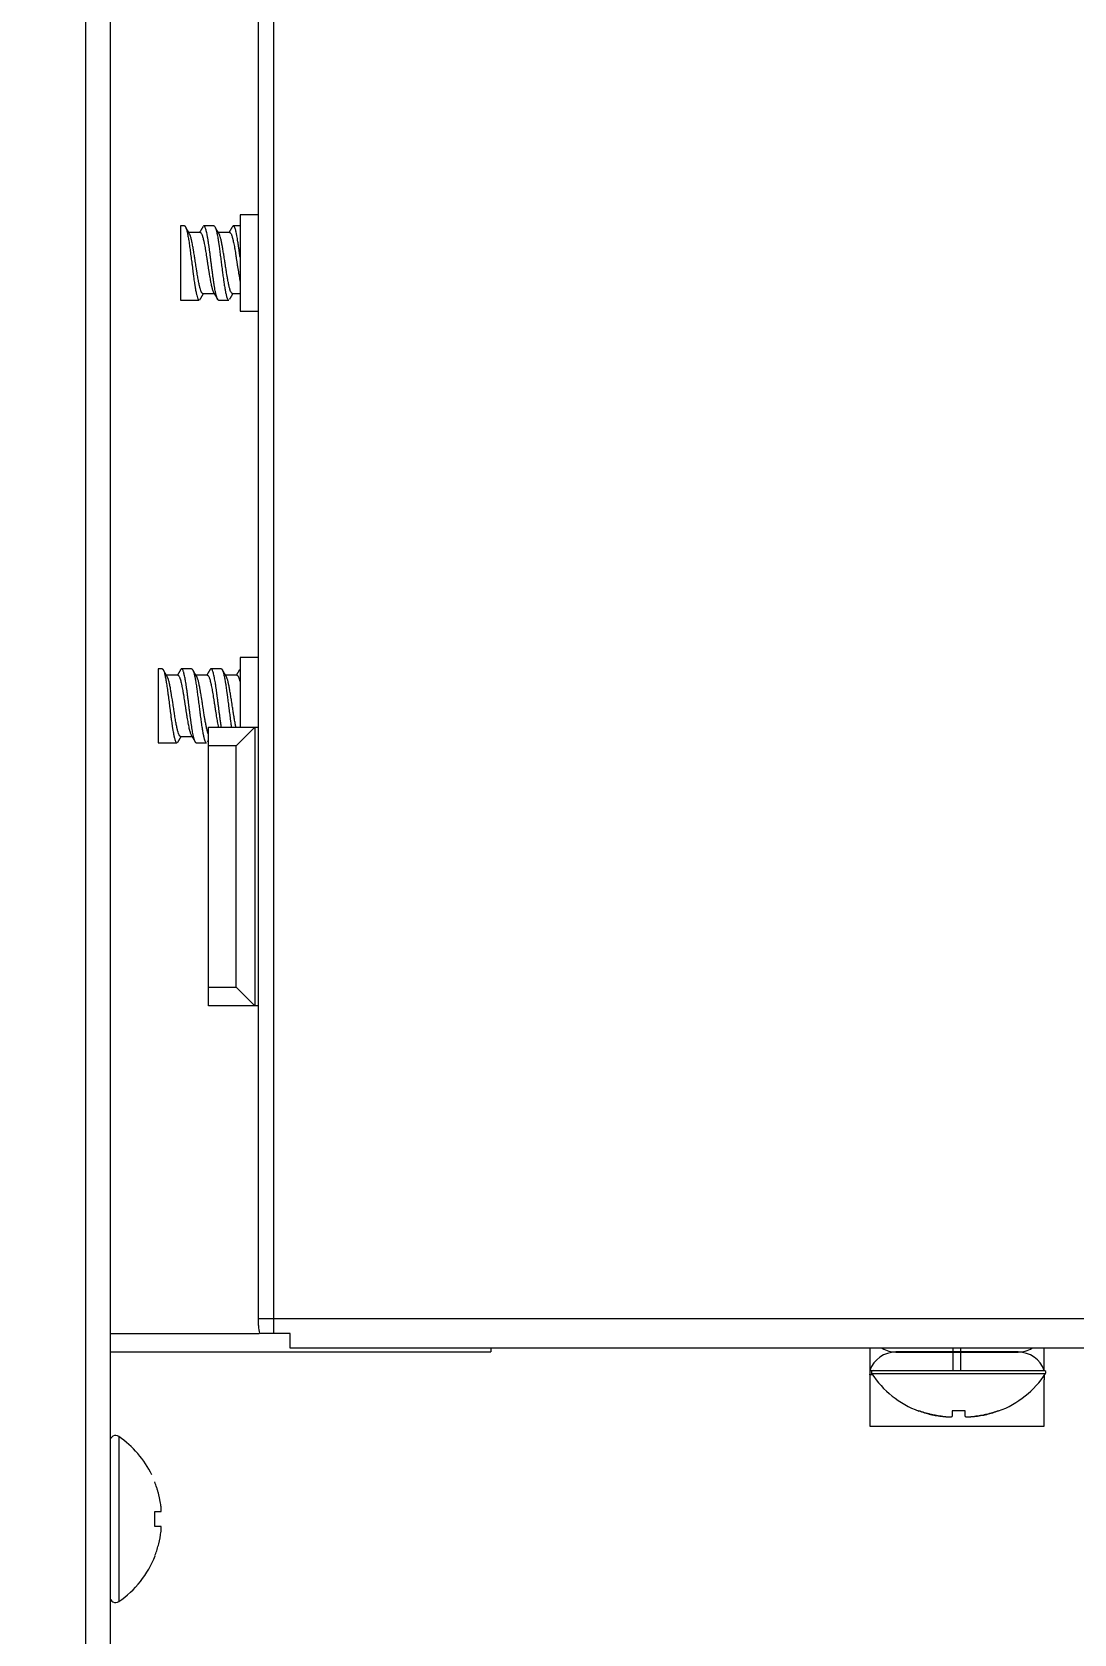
# Model space of a CAD drawing. Header units: millimetres. Extents: x 61566 to 667441, y 0 to 118800.
# Drawn here: x 447933 to 447989.1, y 50757.4 to 50843.7 of the extents above; entities that cross this region are included whole.
import ezdxf

# ---------------------------------------------------------------- set-up
doc = ezdxf.new("R2010")
doc.units = ezdxf.units.MM
doc.header["$LTSCALE"] = 200
for name, color, linetype in [('LG-환기', 2, 'Continuous'), ('TEXT', 3, 'Continuous'), ('환기유니트', 6, 'Continuous')]:
    doc.layers.add(name, color=color, linetype=linetype)
doc.styles.add('LG전자', font='malgun.ttf')

# ---------------------------------------------------------------- blocks, each defined once
blk = doc.blocks.new('상업용 프리미엄환기 800~1000CMH')
at = {"layer": 'LG-환기', "color": 0, "linetype": 'Continuous', "lineweight": 18}
for p, q in [((952.6, 1349.398), (952.6, 1272.257)), ((951, 1270.557), (951, 1348.195)), ((953.802, 1312.872), (952.6, 1312.872)), ((953.802, 1303.471), (953.802, 1312.872)), ((953.957, 1303.574), (953.957, 1312.941)), ((956.8, 1312.872), (954.3, 1312.872)), ((956.8, 1303.471), (956.8, 1312.872)), ((952.8, 1311.459), (952.8, 1304.884)), ((952.802, 1311.459), (952.8, 1311.459)), ((952.802, 1304.884), (952.802, 1311.459)), ((952.802, 1309.907), (952.8, 1309.907)), ((952.8, 1308.372), (952.6, 1308.372)), ((952.8, 1307.971), (952.6, 1307.971)), ((952.802, 1308.257), (952.8, 1308.257)), ((953.802, 1308.372), (952.802, 1308.372)), ((953.802, 1307.971), (952.802, 1307.971)), ((952.8, 1306.257), (952.802, 1306.257)), ((952.802, 1304.884), (952.8, 1304.884)), ((952.6, 1303.471), (953.983, 1303.471)), ((954.024, 1303.619), (954.024, 1303.481)), ((954.3, 1303.471), (956.8, 1303.471)), ((952.6, 1283.057), (952.8, 1283.057)), ((952.8, 1262.557), (952.8, 1283.057)), ((952.6, 1272.257), (951.8, 1272.257)), ((951.8, 1272.257), (951.8, 1271.357)), ((771.8, 1271.357), (951.8, 1271.357)), ((951, 1270.557), (772.6, 1270.557)), ((891.55, 1270.557), (891.55, 1269.557)), ((896.75, 1269.557), (896.75, 1270.557)), ((915.4, 1270.557), (915.4, 1269.557)), ((919.15, 1267.857), (919.15, 1270.557)), ((919.15, 1270.357), (934.15, 1270.357)), ((919.15, 1270.357), (920.15, 1269.357)), ((933.15, 1269.357), (934.15, 1270.357)), ((934.15, 1270.557), (934.15, 1267.857)), ((951.8, 1262.557), (951.8, 1270.588)), ((891.55, 1269.557), (896.75, 1269.557)), ((892.15, 1269.557), (892.15, 1269.199)), ((895.8, 1269.151), (895.8, 1269.557)), ((915.4, 1269.557), (919.15, 1269.557)), ((916.35, 1269.387), (916.35, 1268.778)), ((933.15, 1269.357), (920.15, 1269.357)), ((920.15, 1269.357), (920.15, 1267.857)), ((933.15, 1267.857), (933.15, 1269.357)), ((892.5, 1268.997), (892.5, 1268.383)), ((896.15, 1268.405), (896.15, 1268.949)), ((916, 1268.544), (916, 1267.999)), ((892.15, 1268.154), (892.15, 1267.61)), ((892.5, 1267.408), (892.5, 1266.766)), ((895.8, 1267.561), (895.8, 1268.17)), ((896.136, 1267.389), (896.099, 1267.415)), ((916.35, 1267.797), (916.35, 1267.183)), ((934.15, 1267.857), (919.15, 1267.857)), ((919.943, 1267.809), (919.861, 1267.857)), ((920, 1267.205), (920, 1267.749)), ((892.15, 1266.564), (892.15, 1266.357)), ((896.15, 1266.357), (896.15, 1267.359)), ((916, 1266.954), (916, 1266.41)), ((919.65, 1266.361), (919.65, 1266.97)), ((892.15, 1266.357), (896.15, 1266.357)), ((916.35, 1266.208), (916.35, 1265.566)), ((919.986, 1266.189), (919.949, 1266.215)), ((920, 1265.157), (920, 1266.159)), ((916, 1265.364), (916, 1265.157)), ((916, 1265.157), (920, 1265.157)), ((963.768, 1264.991), (963.732, 1264.989)), ((705.484, 1262.557), (1034.788, 1262.557)), ((957.353, 1263.028), (966.247, 1263.028)), ((1051.8, 1261.257), (705.484, 1261.257))]:
    blk.add_line(p, q, dxfattribs=at)
for centre, radius, start, end in [((954.3, 1311.459), 1.498, 109.41714, 180), ((953.902, 1312.857), 0.1, 56.84242, 180), ((951.125, 1308.607), 5.177, 20.37178, 56.84242), ((951.302, 1311.459), 1.498, 0, 29.9468), ((951.125, 1307.907), 5.177, 303.15758, 339.66437), ((951.302, 1304.884), 1.498, 330.0532, 0), ((954.3, 1304.884), 1.498, 180, 250.58286), ((953.902, 1303.657), 0.1, 180, 303.15758), ((961.802, 1259.961), 5.4, 34.60128, 68.60405), ((961.798, 1259.961), 5.4, 116.08673, 145.39872), ((957.6, 1262.857), 0.3, 145.39872, 270), ((966, 1262.857), 0.3, 270, 34.60128)]:
    blk.add_arc(centre, radius, start, end, dxfattribs=at)
for points, degree in [([(954.024, 1312.862), (954.06, 1312.867), (954.096, 1312.869), (954.133, 1312.87)], 3), ([(954.133, 1312.87), (954.188, 1312.871), (954.244, 1312.872), (954.3, 1312.872)], 3), ([(954.024, 1303.481), (954.06, 1303.477), (954.096, 1303.474), (954.133, 1303.473)], 3), ([(954.133, 1303.473), (954.188, 1303.472), (954.244, 1303.471), (954.3, 1303.471)], 3), ([(892.219, 1269.132), (892.36, 1269.049), (892.5, 1268.965)], 2), ([(896.093, 1269.009), (895.946, 1269.095), (895.8, 1269.182)], 2), ([(916.048, 1269.534), (916.199, 1269.445), (916.35, 1269.355)], 2), ([(892.607, 1268.448), (892.432, 1268.341), (892.255, 1268.235)], 2), ([(895.745, 1268.138), (895.919, 1268.242), (896.094, 1268.345)], 2), ([(916.408, 1268.813), (916.229, 1268.706), (916.048, 1268.599)], 2), ([(892.177, 1267.573), (892.339, 1267.479), (892.5, 1267.383)], 2), ([(896.102, 1267.414), (895.953, 1267.503), (895.8, 1267.592)], 2), ([(916.069, 1267.932), (916.21, 1267.849), (916.35, 1267.765)], 2), ([(892.683, 1266.887), (892.403, 1266.741), (892.183, 1266.61)], 2), ([(916.457, 1267.248), (916.282, 1267.141), (916.105, 1267.035)], 2), ([(919.595, 1266.938), (919.769, 1267.042), (919.944, 1267.145)], 2), ([(916.027, 1266.373), (916.189, 1266.279), (916.35, 1266.183)], 2), ([(916.533, 1265.687), (916.253, 1265.541), (916.033, 1265.41)], 2), ([(919.952, 1266.214), (919.803, 1266.303), (919.65, 1266.392)], 2), ([(959.8, 1264.962), (959.798, 1264.983), (959.798, 1264.983), (959.8, 1264.962)], 3), ([(962.2, 1264.962), (961.931, 1264.983), (961.665, 1264.983), (961.4, 1264.962)], 3)]:
    blk.add_open_spline(points, degree=degree, dxfattribs=at)
for points, knots in [([(956.271, 1309.107), (956.259, 1309.219), (956.244, 1309.33), (956.217, 1309.496), (956.202, 1309.579), (956.184, 1309.662), (956.175, 1309.704), (956.172, 1309.717), (956.166, 1309.745), (956.113, 1309.975), (956.045, 1310.2), (955.968, 1310.407)], [0, 0, 0, 0, 0.25, 0.25, 0.375, 0.4375, 0.4375, 0.46875, 0.46875, 0.5, 1, 1, 1, 1]), ([(955.968, 1310.407), (956.046, 1310.199), (956.111, 1309.984), (956.165, 1309.751), (956.169, 1309.731), (956.174, 1309.71), (956.177, 1309.696), (956.178, 1309.689), (956.186, 1309.655), (956.203, 1309.573), (956.218, 1309.491), (956.245, 1309.327), (956.259, 1309.217), (956.271, 1309.107)], [0, 0, 0, 0, 0.5, 0.5, 0.53125, 0.546875, 0.546875, 0.5625, 0.5625, 0.625, 0.75, 0.75, 1, 1, 1, 1]), ([(955.973, 1310.407), (955.972, 1310.407), (955.976, 1310.407), (955.978, 1310.407), (955.979, 1310.407), (955.979, 1310.407), (955.979, 1310.407), (955.975, 1310.407), (955.973, 1310.407)], [0, 0, 0, 0, 0.25, 0.375, 0.375, 0.5, 0.5, 1, 1, 1, 1]), ([(956.271, 1308.607), (956.274, 1308.607), (956.277, 1308.611), (956.281, 1308.62), (956.282, 1308.624), (956.284, 1308.633), (956.285, 1308.639), (956.287, 1308.658), (956.288, 1308.673), (956.289, 1308.7), (956.29, 1308.71), (956.29, 1308.731), (956.29, 1308.742), (956.29, 1308.777), (956.29, 1308.802), (956.289, 1308.836), (956.288, 1308.843), (956.288, 1308.857), (956.287, 1308.879), (956.285, 1308.916), (956.284, 1308.946), (956.282, 1308.978), (956.281, 1308.994), (956.277, 1309.042), (956.274, 1309.074), (956.271, 1309.107)], [0, 0, 0, 0, 0.125, 0.125, 0.1875, 0.1875, 0.25, 0.25, 0.375, 0.375, 0.4375, 0.4375, 0.5, 0.5, 0.625, 0.625, 0.65625, 0.65625, 0.6875, 0.75, 0.8125, 0.8125, 0.875, 0.875, 1, 1, 1, 1]), ([(955.968, 1308.607), (955.972, 1308.549), (955.976, 1308.461), (955.978, 1308.374), (955.979, 1308.315), (955.979, 1308.286), (955.979, 1308.14), (955.975, 1308.023), (955.968, 1307.907)], [0, 0, 0, 0, 0.25, 0.375, 0.375, 0.5, 0.5, 1, 1, 1, 1]), ([(956.271, 1308.607), (956.259, 1308.607), (956.244, 1308.607), (956.217, 1308.607), (956.202, 1308.607), (956.184, 1308.607), (956.175, 1308.607), (956.172, 1308.607), (956.166, 1308.607), (956.113, 1308.607), (956.045, 1308.607), (955.968, 1308.607)], [0, 0, 0, 0, 0.25, 0.25, 0.375, 0.4375, 0.4375, 0.46875, 0.46875, 0.5, 1, 1, 1, 1]), ([(955.968, 1307.907), (956.046, 1307.907), (956.111, 1307.907), (956.165, 1307.907), (956.169, 1307.907), (956.174, 1307.907), (956.177, 1307.907), (956.178, 1307.907), (956.186, 1307.907), (956.203, 1307.907), (956.218, 1307.907), (956.245, 1307.907), (956.259, 1307.907), (956.271, 1307.907)], [0, 0, 0, 0, 0.5, 0.5, 0.53125, 0.546875, 0.546875, 0.5625, 0.5625, 0.625, 0.75, 0.75, 1, 1, 1, 1]), ([(955.968, 1306.107), (956.046, 1306.316), (956.111, 1306.53), (956.165, 1306.764), (956.169, 1306.784), (956.174, 1306.805), (956.177, 1306.819), (956.178, 1306.825), (956.186, 1306.859), (956.203, 1306.941), (956.218, 1307.023), (956.245, 1307.187), (956.259, 1307.297), (956.271, 1307.407)], [0, 0, 0, 0, 0.5, 0.5, 0.53125, 0.546875, 0.546875, 0.5625, 0.5625, 0.625, 0.75, 0.75, 1, 1, 1, 1]), ([(956.271, 1307.407), (956.259, 1307.296), (956.244, 1307.185), (956.217, 1307.019), (956.202, 1306.935), (956.184, 1306.852), (956.175, 1306.811), (956.172, 1306.797), (956.166, 1306.77), (956.113, 1306.539), (956.045, 1306.314), (955.968, 1306.107)], [0, 0, 0, 0, 0.25, 0.25, 0.375, 0.4375, 0.4375, 0.46875, 0.46875, 0.5, 1, 1, 1, 1]), ([(956.271, 1307.407), (956.274, 1307.44), (956.277, 1307.473), (956.281, 1307.52), (956.282, 1307.536), (956.284, 1307.568), (956.285, 1307.583), (956.287, 1307.629), (956.288, 1307.657), (956.289, 1307.698), (956.29, 1307.712), (956.29, 1307.737), (956.29, 1307.749), (956.29, 1307.784), (956.29, 1307.805), (956.289, 1307.828), (956.288, 1307.832), (956.288, 1307.84), (956.287, 1307.853), (956.285, 1307.87), (956.284, 1307.881), (956.282, 1307.89), (956.281, 1307.895), (956.277, 1307.904), (956.274, 1307.907), (956.271, 1307.907)], [0, 0, 0, 0, 0.125, 0.125, 0.1875, 0.1875, 0.25, 0.25, 0.375, 0.375, 0.4375, 0.4375, 0.5, 0.5, 0.625, 0.625, 0.65625, 0.65625, 0.6875, 0.75, 0.8125, 0.8125, 0.875, 0.875, 1, 1, 1, 1]), ([(954.024, 1303.481), (954.01, 1303.483), (953.996, 1303.484), (953.975, 1303.486), (953.968, 1303.487), (953.955, 1303.488), (953.948, 1303.488), (953.928, 1303.489), (953.915, 1303.49), (953.897, 1303.49), (953.891, 1303.49), (953.879, 1303.49), (953.868, 1303.49), (953.858, 1303.49), (953.849, 1303.49), (953.844, 1303.49), (953.832, 1303.489), (953.825, 1303.489), (953.817, 1303.487), (953.814, 1303.487), (953.81, 1303.486), (953.808, 1303.485), (953.803, 1303.483), (953.802, 1303.482), (953.802, 1303.48)], [0, 0, 0, 0, 0.125, 0.125, 0.1875, 0.1875, 0.25, 0.25, 0.375, 0.375, 0.4375, 0.4375, 0.5, 0.5625, 0.5625, 0.625, 0.625, 0.75, 0.75, 0.8125, 0.8125, 0.875, 0.875, 1, 1, 1, 1]), ([(951.8, 1271.357), (951.8, 1271.315), (951.8, 1271.274), (951.8, 1271.213), (951.8, 1271.192), (951.8, 1271.162), (951.8, 1271.152), (951.8, 1271.132), (951.8, 1271.122), (951.8, 1271.073), (951.8, 1271.036), (951.8, 1270.982), (951.8, 1270.964), (951.8, 1270.93), (951.8, 1270.914), (951.8, 1270.865), (951.8, 1270.836), (951.8, 1270.795), (951.8, 1270.782), (951.8, 1270.757), (951.8, 1270.745), (951.8, 1270.689), (951.8, 1270.655), (951.8, 1270.629)], [0, 0, 0, 0, 0.125, 0.125, 0.1875, 0.1875, 0.21875, 0.21875, 0.25, 0.25, 0.375, 0.375, 0.4375, 0.4375, 0.5, 0.5, 0.625, 0.625, 0.6875, 0.6875, 0.75, 0.75, 1, 1, 1, 1]), ([(951.8, 1270.629), (951.671, 1270.588), (951.538, 1270.57), (951.37, 1270.561), (951.337, 1270.56), (951.269, 1270.558), (951.236, 1270.558), (951.135, 1270.557), (951.067, 1270.557), (951, 1270.557)], [0, 0, 0, 0, 0.5, 0.5, 0.625, 0.625, 0.75, 0.75, 1, 1, 1, 1]), ([(893.835, 1269.557), (893.814, 1269.554), (893.793, 1269.552), (893.755, 1269.547), (893.738, 1269.545), (893.704, 1269.54), (893.687, 1269.538), (893.635, 1269.532), (893.601, 1269.527), (893.501, 1269.514), (893.37, 1269.497), (893.244, 1269.479), (893.152, 1269.466), (893.122, 1269.461), (893.077, 1269.454), (893.062, 1269.452), (893.033, 1269.448), (892.96, 1269.436), (892.891, 1269.425), (892.786, 1269.407), (892.736, 1269.398), (892.664, 1269.385), (892.641, 1269.381), (892.596, 1269.372), (892.574, 1269.368), (892.51, 1269.354), (892.432, 1269.337), (892.334, 1269.311), (892.281, 1269.293), (892.247, 1269.28), (892.236, 1269.275), (892.217, 1269.266), (892.208, 1269.262), (892.185, 1269.248), (892.161, 1269.23), (892.151, 1269.212), (892.15, 1269.199), (892.15, 1269.194), (892.153, 1269.185), (892.155, 1269.181), (892.164, 1269.168), (892.177, 1269.157), (892.195, 1269.146), (892.199, 1269.144)], [0, 0, 0, 0, 0.019274, 0.019274, 0.035337, 0.035337, 0.051399, 0.051399, 0.083524, 0.083524, 0.147775, 0.212025, 0.212025, 0.24415, 0.24415, 0.260213, 0.260213, 0.276275, 0.340526, 0.340526, 0.404776, 0.404776, 0.436901, 0.436901, 0.469026, 0.469026, 0.533277, 0.597527, 0.661778, 0.661778, 0.693903, 0.693903, 0.726028, 0.726028, 0.790278, 0.854529, 0.854529, 0.886654, 0.886654, 0.918779, 0.918779, 0.983029, 1, 1, 1, 1]), ([(892.5, 1268.997), (892.5, 1268.999), (892.5, 1269), (892.501, 1269.004), (892.501, 1269.006), (892.504, 1269.017), (892.516, 1269.036), (892.551, 1269.063), (892.587, 1269.081), (892.619, 1269.095), (892.63, 1269.099), (892.654, 1269.108), (892.666, 1269.113), (892.706, 1269.126), (892.765, 1269.144), (892.834, 1269.162), (892.89, 1269.175), (892.909, 1269.179), (892.949, 1269.188), (892.969, 1269.193), (893.032, 1269.206), (893.119, 1269.225), (893.214, 1269.243), (893.289, 1269.257), (893.314, 1269.261), (893.365, 1269.27), (893.392, 1269.275), (893.471, 1269.288), (893.578, 1269.306), (893.69, 1269.324), (893.775, 1269.337), (893.804, 1269.342), (893.862, 1269.351), (893.891, 1269.355), (893.979, 1269.368), (894.037, 1269.377), (894.154, 1269.395), (894.212, 1269.404), (894.3, 1269.418), (894.344, 1269.425), (894.387, 1269.432), (894.417, 1269.436), (894.431, 1269.438), (894.504, 1269.45), (894.618, 1269.468), (894.783, 1269.495), (894.889, 1269.513), (894.967, 1269.527), (894.993, 1269.531), (895.043, 1269.54), (895.067, 1269.544), (895.106, 1269.552), (895.121, 1269.554), (895.136, 1269.557)], [0, 0, 0, 0, 0.007439, 0.007439, 0.019507, 0.019507, 0.067779, 0.116051, 0.164322, 0.164322, 0.188458, 0.188458, 0.212594, 0.212594, 0.260865, 0.309137, 0.309137, 0.333273, 0.333273, 0.357409, 0.357409, 0.40568, 0.453952, 0.453952, 0.478088, 0.478088, 0.502223, 0.502223, 0.550495, 0.598767, 0.598767, 0.622902, 0.622902, 0.647038, 0.647038, 0.69531, 0.69531, 0.743581, 0.743581, 0.767717, 0.779785, 0.779785, 0.791853, 0.791853, 0.840125, 0.888396, 0.936668, 0.936668, 0.960804, 0.960804, 0.984939, 0.984939, 1, 1, 1, 1]), ([(895.8, 1269.151), (895.8, 1269.147), (895.799, 1269.142), (895.797, 1269.134), (895.795, 1269.131), (895.791, 1269.124), (895.788, 1269.12), (895.773, 1269.103), (895.753, 1269.088), (895.7, 1269.061), (895.667, 1269.047), (895.616, 1269.029), (895.605, 1269.026), (895.583, 1269.019), (895.549, 1269.009), (895.512, 1268.999), (895.433, 1268.978), (895.374, 1268.965), (895.293, 1268.947), (895.277, 1268.944), (895.243, 1268.937), (895.192, 1268.926), (895.138, 1268.916), (895.028, 1268.895), (894.95, 1268.881), (894.848, 1268.863), (894.828, 1268.86), (894.786, 1268.853), (894.723, 1268.842), (894.659, 1268.832), (894.529, 1268.812), (894.441, 1268.798), (894.329, 1268.781), (894.306, 1268.778), (894.26, 1268.771), (894.238, 1268.767), (894.17, 1268.757), (894.125, 1268.75), (893.99, 1268.729), (893.9, 1268.715), (893.79, 1268.697), (893.768, 1268.694), (893.724, 1268.687), (893.702, 1268.683), (893.636, 1268.673), (893.594, 1268.666), (893.468, 1268.645), (893.387, 1268.631), (893.29, 1268.614), (893.27, 1268.611), (893.232, 1268.604), (893.213, 1268.6), (893.158, 1268.59), (893.122, 1268.583), (893.018, 1268.563), (892.954, 1268.549), (892.867, 1268.528), (892.838, 1268.521), (892.785, 1268.507), (892.76, 1268.5), (892.69, 1268.479), (892.65, 1268.465), (892.611, 1268.448), (892.604, 1268.446), (892.598, 1268.443)], [0, 0, 0, 0, 0.018577, 0.018577, 0.033274, 0.033274, 0.047971, 0.047971, 0.10676, 0.10676, 0.165549, 0.165549, 0.180247, 0.180247, 0.194944, 0.224339, 0.224339, 0.283128, 0.283128, 0.297825, 0.297825, 0.312522, 0.341917, 0.341917, 0.400706, 0.400706, 0.415403, 0.415403, 0.4301, 0.459495, 0.459495, 0.518284, 0.518284, 0.532981, 0.532981, 0.547679, 0.547679, 0.577073, 0.577073, 0.635862, 0.635862, 0.650559, 0.650559, 0.665257, 0.665257, 0.694651, 0.694651, 0.75344, 0.75344, 0.768138, 0.768138, 0.782835, 0.782835, 0.812229, 0.812229, 0.871019, 0.871019, 0.900413, 0.900413, 0.929808, 0.929808, 0.988597, 0.988597, 1, 1, 1, 1]), ([(916.35, 1269.387), (916.35, 1269.392), (916.351, 1269.396), (916.356, 1269.41), (916.362, 1269.419), (916.376, 1269.433), (916.382, 1269.438), (916.394, 1269.447), (916.401, 1269.451), (916.425, 1269.465), (916.462, 1269.483), (916.51, 1269.501), (916.551, 1269.514), (916.565, 1269.519), (916.595, 1269.528), (916.611, 1269.532), (916.652, 1269.543), (916.679, 1269.55), (916.706, 1269.557)], [0, 0, 0, 0, 0.082813, 0.082813, 0.242047, 0.242047, 0.321664, 0.321664, 0.401281, 0.401281, 0.560515, 0.719749, 0.719749, 0.799366, 0.799366, 0.878984, 0.878984, 1, 1, 1, 1]), ([(919.167, 1269.342), (919.149, 1269.338), (919.13, 1269.334), (919.078, 1269.323), (919.043, 1269.316), (918.989, 1269.306), (918.971, 1269.302), (918.934, 1269.295), (918.915, 1269.292), (918.82, 1269.274), (918.74, 1269.26), (918.617, 1269.239), (918.574, 1269.233), (918.51, 1269.222), (918.489, 1269.219), (918.445, 1269.212), (918.423, 1269.209), (918.313, 1269.191), (918.224, 1269.178), (918.089, 1269.157), (918.044, 1269.151), (917.976, 1269.14), (917.954, 1269.137), (917.908, 1269.13), (917.886, 1269.126), (917.772, 1269.108), (917.683, 1269.094), (917.553, 1269.073), (917.51, 1269.066), (917.445, 1269.056), (917.424, 1269.052), (917.382, 1269.045), (917.361, 1269.042), (917.256, 1269.024), (917.177, 1269.011), (917.026, 1268.984), (916.955, 1268.97), (916.87, 1268.953), (916.854, 1268.949), (916.822, 1268.942), (916.775, 1268.932), (916.731, 1268.921), (916.647, 1268.9), (916.598, 1268.886), (916.543, 1268.869), (916.532, 1268.865), (916.512, 1268.858), (916.483, 1268.848), (916.458, 1268.838), (916.427, 1268.823), (916.413, 1268.816), (916.401, 1268.809)], [0, 0, 0, 0, 0.022458, 0.022458, 0.061447, 0.061447, 0.080942, 0.080942, 0.100437, 0.100437, 0.178415, 0.178415, 0.217405, 0.217405, 0.236899, 0.236899, 0.256394, 0.256394, 0.334373, 0.334373, 0.373362, 0.373362, 0.392857, 0.392857, 0.412351, 0.412351, 0.49033, 0.49033, 0.529319, 0.529319, 0.548814, 0.548814, 0.568309, 0.568309, 0.646287, 0.646287, 0.724266, 0.724266, 0.743761, 0.743761, 0.763255, 0.802245, 0.802245, 0.880223, 0.880223, 0.899718, 0.899718, 0.919213, 0.958202, 0.958202, 1, 1, 1, 1]), ([(892.15, 1268.154), (892.15, 1268.157), (892.15, 1268.16), (892.152, 1268.165), (892.153, 1268.169), (892.157, 1268.176), (892.16, 1268.179), (892.175, 1268.196), (892.195, 1268.209), (892.238, 1268.229), (892.255, 1268.235), (892.283, 1268.246), (892.293, 1268.249), (892.314, 1268.256), (892.324, 1268.259), (892.381, 1268.276), (892.434, 1268.29), (892.524, 1268.311), (892.556, 1268.318), (892.606, 1268.328), (892.623, 1268.332), (892.659, 1268.338), (892.677, 1268.342), (892.77, 1268.359), (892.849, 1268.372), (892.977, 1268.392), (893.021, 1268.399), (893.088, 1268.409), (893.111, 1268.412), (893.158, 1268.419), (893.182, 1268.423), (893.301, 1268.439), (893.399, 1268.453), (893.551, 1268.473), (893.602, 1268.48), (893.706, 1268.494), (893.759, 1268.501), (893.919, 1268.522), (894.026, 1268.536), (894.24, 1268.563), (894.347, 1268.576), (894.481, 1268.593), (894.507, 1268.597), (894.56, 1268.603), (894.639, 1268.613), (894.717, 1268.623), (894.87, 1268.643), (894.968, 1268.657), (895.088, 1268.674), (895.112, 1268.677), (895.159, 1268.684), (895.229, 1268.695), (895.296, 1268.705), (895.425, 1268.726), (895.505, 1268.74), (895.599, 1268.757), (895.618, 1268.76), (895.654, 1268.767), (895.672, 1268.77), (895.724, 1268.78), (895.756, 1268.787), (895.849, 1268.807), (895.903, 1268.82), (895.961, 1268.837), (895.973, 1268.84), (895.994, 1268.847), (896.005, 1268.851), (896.034, 1268.861), (896.051, 1268.868), (896.097, 1268.888), (896.12, 1268.902), (896.14, 1268.923), (896.145, 1268.93), (896.149, 1268.94), (896.15, 1268.944), (896.15, 1268.948), (896.15, 1268.948), (896.15, 1268.949)], [0, 0, 0, 0, 0.009646, 0.009646, 0.02248, 0.02248, 0.035313, 0.035313, 0.086648, 0.086648, 0.112315, 0.112315, 0.125148, 0.125148, 0.137982, 0.137982, 0.189317, 0.189317, 0.214984, 0.214984, 0.227817, 0.227817, 0.240651, 0.240651, 0.291985, 0.291985, 0.317653, 0.317653, 0.330486, 0.330486, 0.34332, 0.34332, 0.394654, 0.394654, 0.420322, 0.420322, 0.445989, 0.445989, 0.497323, 0.497323, 0.548658, 0.548658, 0.561491, 0.561491, 0.574325, 0.599992, 0.599992, 0.651327, 0.651327, 0.66416, 0.66416, 0.676994, 0.702661, 0.702661, 0.753995, 0.753995, 0.766829, 0.766829, 0.779663, 0.779663, 0.80533, 0.80533, 0.856664, 0.856664, 0.869498, 0.869498, 0.882332, 0.882332, 0.907999, 0.907999, 0.959333, 0.959333, 0.985, 0.985, 0.997834, 0.997834, 1, 1, 1, 1]), ([(896.15, 1268.404), (896.15, 1268.396), (896.144, 1268.379), (896.123, 1268.362), (896.102, 1268.349), (896.094, 1268.345), (896.077, 1268.336), (896.067, 1268.332), (896.035, 1268.319), (895.986, 1268.301), (895.923, 1268.284), (895.872, 1268.27), (895.844, 1268.263), (895.815, 1268.257), (895.796, 1268.252), (895.786, 1268.25), (895.734, 1268.238), (895.69, 1268.229), (895.598, 1268.211), (895.549, 1268.203), (895.445, 1268.185), (895.391, 1268.176), (895.32, 1268.166), (895.306, 1268.163), (895.277, 1268.159), (895.233, 1268.152), (895.189, 1268.146), (895.098, 1268.133), (894.974, 1268.115), (894.844, 1268.098), (894.761, 1268.086), (894.744, 1268.084), (894.71, 1268.08), (894.693, 1268.077), (894.642, 1268.071), (894.608, 1268.066), (894.505, 1268.053), (894.368, 1268.034), (894.228, 1268.017), (894.123, 1268.003), (894.088, 1267.999), (894.035, 1267.992), (894.018, 1267.99), (893.983, 1267.986), (893.895, 1267.975), (893.739, 1267.955), (893.605, 1267.938), (893.505, 1267.925), (893.455, 1267.918), (893.406, 1267.912), (893.374, 1267.907), (893.357, 1267.905), (893.277, 1267.894), (893.152, 1267.876), (892.976, 1267.849), (892.867, 1267.831), (892.802, 1267.82), (892.789, 1267.817), (892.763, 1267.813), (892.725, 1267.806), (892.689, 1267.8), (892.619, 1267.786), (892.531, 1267.769), (892.455, 1267.752), (892.41, 1267.741), (892.402, 1267.739), (892.385, 1267.734), (892.377, 1267.732), (892.353, 1267.726), (892.338, 1267.721), (892.295, 1267.708), (892.245, 1267.69), (892.209, 1267.672), (892.187, 1267.659), (892.18, 1267.654), (892.172, 1267.647), (892.169, 1267.645), (892.165, 1267.64), (892.154, 1267.629), (892.15, 1267.618), (892.15, 1267.6), (892.154, 1267.592), (892.161, 1267.583)], [0, 0, 0, 0, 0.03039, 0.062715, 0.062715, 0.078878, 0.078878, 0.09504, 0.09504, 0.127365, 0.15969, 0.15969, 0.175852, 0.183934, 0.183934, 0.192015, 0.192015, 0.22434, 0.22434, 0.256664, 0.256664, 0.288989, 0.288989, 0.297071, 0.297071, 0.305152, 0.321314, 0.321314, 0.353639, 0.385964, 0.385964, 0.394045, 0.394045, 0.402126, 0.402126, 0.418289, 0.418289, 0.450614, 0.482939, 0.482939, 0.499101, 0.499101, 0.507182, 0.507182, 0.515263, 0.547588, 0.579913, 0.579913, 0.596076, 0.604157, 0.604157, 0.612238, 0.612238, 0.644563, 0.676888, 0.709213, 0.709213, 0.717294, 0.717294, 0.725375, 0.741537, 0.741537, 0.773862, 0.806187, 0.806187, 0.814268, 0.814268, 0.82235, 0.82235, 0.838512, 0.838512, 0.870837, 0.903162, 0.903162, 0.919324, 0.919324, 0.927405, 0.927405, 0.935487, 0.967812, 0.967812, 1, 1, 1, 1]), ([(916, 1268.544), (916, 1268.554), (916.004, 1268.563), (916.019, 1268.58), (916.027, 1268.586), (916.043, 1268.596), (916.049, 1268.6), (916.062, 1268.606), (916.068, 1268.61), (916.105, 1268.626), (916.142, 1268.64), (916.21, 1268.66), (916.235, 1268.667), (916.275, 1268.677), (916.289, 1268.681), (916.317, 1268.688), (916.332, 1268.691), (916.408, 1268.709), (916.475, 1268.722), (916.586, 1268.743), (916.624, 1268.75), (916.684, 1268.76), (916.705, 1268.763), (916.746, 1268.77), (916.768, 1268.773), (916.875, 1268.79), (916.966, 1268.803), (917.107, 1268.823), (917.155, 1268.83), (917.229, 1268.84), (917.254, 1268.844), (917.305, 1268.85), (917.33, 1268.854), (917.458, 1268.871), (917.562, 1268.885), (917.773, 1268.913), (917.88, 1268.926), (918.015, 1268.944), (918.042, 1268.947), (918.096, 1268.954), (918.177, 1268.964), (918.257, 1268.974), (918.415, 1268.994), (918.52, 1269.007), (918.648, 1269.024), (918.674, 1269.027), (918.724, 1269.034), (918.8, 1269.044), (918.872, 1269.054), (919.004, 1269.073), (919.084, 1269.085), (919.161, 1269.098)], [0, 0, 0, 0, 0.052531, 0.052531, 0.089312, 0.089312, 0.107702, 0.107702, 0.126092, 0.126092, 0.199654, 0.199654, 0.236434, 0.236434, 0.254825, 0.254825, 0.273215, 0.273215, 0.346776, 0.346776, 0.383557, 0.383557, 0.401947, 0.401947, 0.420337, 0.420337, 0.493899, 0.493899, 0.530679, 0.530679, 0.54907, 0.54907, 0.56746, 0.56746, 0.641021, 0.641021, 0.714582, 0.714582, 0.732973, 0.732973, 0.751363, 0.788144, 0.788144, 0.861705, 0.861705, 0.880095, 0.880095, 0.898485, 0.935266, 0.935266, 1, 1, 1, 1]), ([(919.167, 1268.555), (919.125, 1268.549), (919.082, 1268.542), (919.007, 1268.531), (918.962, 1268.525), (918.915, 1268.518), (918.883, 1268.514), (918.867, 1268.512), (918.788, 1268.5), (918.658, 1268.483), (918.457, 1268.456), (918.319, 1268.438), (918.232, 1268.426), (918.214, 1268.424), (918.179, 1268.42), (918.127, 1268.413), (918.074, 1268.406), (917.97, 1268.393), (917.9, 1268.384), (917.761, 1268.367), (917.692, 1268.358), (917.605, 1268.347), (917.588, 1268.345), (917.554, 1268.34), (917.537, 1268.338), (917.485, 1268.332), (917.451, 1268.327), (917.351, 1268.314), (917.22, 1268.297), (917.094, 1268.279), (917.002, 1268.266), (916.972, 1268.261), (916.927, 1268.254), (916.912, 1268.252), (916.883, 1268.248), (916.81, 1268.236), (916.741, 1268.225), (916.636, 1268.207), (916.586, 1268.198), (916.514, 1268.185), (916.491, 1268.181), (916.446, 1268.172), (916.424, 1268.168), (916.36, 1268.154), (916.282, 1268.137), (916.184, 1268.111), (916.131, 1268.093), (916.097, 1268.08), (916.086, 1268.075), (916.067, 1268.066), (916.058, 1268.062), (916.035, 1268.048), (916.011, 1268.03), (916.001, 1268.012), (916, 1267.999), (916, 1267.994), (916.003, 1267.985), (916.005, 1267.981), (916.014, 1267.968), (916.027, 1267.957), (916.045, 1267.946), (916.049, 1267.944)], [0, 0, 0, 0, 0.032336, 0.032336, 0.054068, 0.064934, 0.064934, 0.075799, 0.075799, 0.119263, 0.162726, 0.206189, 0.206189, 0.217055, 0.217055, 0.227921, 0.249653, 0.249653, 0.293116, 0.293116, 0.336579, 0.336579, 0.347445, 0.347445, 0.358311, 0.358311, 0.380042, 0.380042, 0.423506, 0.466969, 0.466969, 0.488701, 0.488701, 0.499566, 0.499566, 0.510432, 0.553895, 0.553895, 0.597359, 0.597359, 0.61909, 0.61909, 0.640822, 0.640822, 0.684285, 0.727749, 0.771212, 0.771212, 0.792943, 0.792943, 0.814675, 0.814675, 0.858138, 0.901602, 0.901602, 0.923333, 0.923333, 0.945065, 0.945065, 0.988528, 1, 1, 1, 1]), ([(916.35, 1267.797), (916.35, 1267.799), (916.35, 1267.8), (916.351, 1267.804), (916.351, 1267.806), (916.354, 1267.817), (916.366, 1267.836), (916.401, 1267.863), (916.437, 1267.881), (916.469, 1267.895), (916.48, 1267.899), (916.504, 1267.908), (916.516, 1267.913), (916.556, 1267.926), (916.615, 1267.944), (916.684, 1267.962), (916.74, 1267.975), (916.759, 1267.979), (916.799, 1267.988), (916.819, 1267.993), (916.882, 1268.006), (916.969, 1268.025), (917.064, 1268.043), (917.139, 1268.057), (917.164, 1268.061), (917.215, 1268.07), (917.242, 1268.075), (917.321, 1268.088), (917.428, 1268.106), (917.54, 1268.124), (917.625, 1268.137), (917.654, 1268.142), (917.712, 1268.151), (917.741, 1268.155), (917.829, 1268.168), (917.887, 1268.177), (918.004, 1268.195), (918.062, 1268.204), (918.15, 1268.218), (918.194, 1268.225), (918.237, 1268.232), (918.267, 1268.236), (918.281, 1268.238), (918.354, 1268.25), (918.468, 1268.268), (918.633, 1268.295), (918.739, 1268.313), (918.817, 1268.327), (918.843, 1268.331), (918.893, 1268.34), (918.917, 1268.344), (918.989, 1268.358), (919.035, 1268.366), (919.108, 1268.381), (919.135, 1268.387), (919.161, 1268.392)], [0, 0, 0, 0, 0.006994, 0.006994, 0.018339, 0.018339, 0.063719, 0.109099, 0.154479, 0.154479, 0.177169, 0.177169, 0.199859, 0.199859, 0.245239, 0.290619, 0.290619, 0.313309, 0.313309, 0.335999, 0.335999, 0.38138, 0.42676, 0.42676, 0.44945, 0.44945, 0.47214, 0.47214, 0.51752, 0.5629, 0.5629, 0.58559, 0.58559, 0.60828, 0.60828, 0.65366, 0.65366, 0.69904, 0.69904, 0.72173, 0.733075, 0.733075, 0.74442, 0.74442, 0.7898, 0.83518, 0.880561, 0.880561, 0.903251, 0.903251, 0.925941, 0.925941, 0.971321, 0.971321, 1, 1, 1, 1]), ([(892.5, 1267.407), (892.5, 1267.41), (892.5, 1267.413), (892.503, 1267.425), (892.508, 1267.434), (892.52, 1267.447), (892.525, 1267.452), (892.536, 1267.461), (892.543, 1267.466), (892.564, 1267.48), (892.599, 1267.498), (892.645, 1267.516), (892.684, 1267.529), (892.698, 1267.533), (892.727, 1267.542), (892.742, 1267.547), (892.79, 1267.56), (892.858, 1267.578), (892.935, 1267.596), (892.997, 1267.609), (893.019, 1267.614), (893.062, 1267.623), (893.085, 1267.627), (893.153, 1267.641), (893.248, 1267.659), (893.349, 1267.677), (893.427, 1267.691), (893.467, 1267.698), (893.508, 1267.705), (893.535, 1267.709), (893.549, 1267.711), (893.618, 1267.723), (893.73, 1267.74), (893.901, 1267.767), (894.018, 1267.784), (894.107, 1267.798), (894.137, 1267.802), (894.195, 1267.811), (894.225, 1267.816), (894.312, 1267.83), (894.428, 1267.848), (894.543, 1267.866), (894.628, 1267.88), (894.656, 1267.885), (894.712, 1267.894), (894.739, 1267.898), (894.821, 1267.912), (894.927, 1267.929), (895.027, 1267.947), (895.1, 1267.96), (895.124, 1267.965), (895.171, 1267.974), (895.194, 1267.978), (895.262, 1267.992), (895.304, 1268.001), (895.385, 1268.019), (895.423, 1268.028), (895.476, 1268.041), (895.494, 1268.046), (895.527, 1268.055), (895.543, 1268.06), (895.589, 1268.074), (895.645, 1268.092), (895.689, 1268.109), (895.718, 1268.123), (895.731, 1268.129), (895.743, 1268.136), (895.748, 1268.139), (895.75, 1268.14), (895.751, 1268.141)], [0, 0, 0, 0, 0.011486, 0.011486, 0.0483, 0.0483, 0.066706, 0.066706, 0.085113, 0.085113, 0.121927, 0.15874, 0.15874, 0.177147, 0.177147, 0.195554, 0.195554, 0.232367, 0.269181, 0.269181, 0.287587, 0.287587, 0.305994, 0.305994, 0.342808, 0.379621, 0.379621, 0.398028, 0.407231, 0.407231, 0.416435, 0.416435, 0.453248, 0.490061, 0.526875, 0.526875, 0.545282, 0.545282, 0.563688, 0.563688, 0.600502, 0.637315, 0.637315, 0.655722, 0.655722, 0.674129, 0.674129, 0.710942, 0.747756, 0.747756, 0.766163, 0.766163, 0.784569, 0.784569, 0.821383, 0.821383, 0.858196, 0.858196, 0.876603, 0.876603, 0.89501, 0.89501, 0.931823, 0.968637, 0.968637, 0.987044, 0.996247, 0.996247, 1, 1, 1, 1]), ([(895.8, 1267.561), (895.8, 1267.559), (895.8, 1267.557), (895.799, 1267.551), (895.798, 1267.547), (895.792, 1267.535), (895.78, 1267.519), (895.759, 1267.503), (895.739, 1267.491), (895.731, 1267.487), (895.716, 1267.479), (895.707, 1267.475), (895.662, 1267.455), (895.617, 1267.439), (895.537, 1267.416), (895.509, 1267.408), (895.462, 1267.396), (895.446, 1267.392), (895.413, 1267.384), (895.396, 1267.38), (895.31, 1267.36), (895.234, 1267.344), (895.11, 1267.32), (895.068, 1267.312), (894.979, 1267.296), (894.933, 1267.288), (894.794, 1267.264), (894.698, 1267.248), (894.573, 1267.229), (894.548, 1267.225), (894.497, 1267.217), (894.471, 1267.213), (894.394, 1267.201), (894.291, 1267.185), (894.188, 1267.17), (894.085, 1267.154), (894.033, 1267.146), (893.955, 1267.133), (893.929, 1267.129), (893.878, 1267.121), (893.852, 1267.117), (893.776, 1267.105), (893.675, 1267.089), (893.578, 1267.073), (893.506, 1267.061), (893.482, 1267.057), (893.435, 1267.049), (893.411, 1267.045), (893.295, 1267.025), (893.208, 1267.01), (893.087, 1266.986), (893.048, 1266.979), (892.991, 1266.967), (892.973, 1266.963), (892.937, 1266.954), (892.919, 1266.95), (892.834, 1266.93), (892.774, 1266.914), (892.701, 1266.891), (892.68, 1266.885), (892.662, 1266.878)], [0, 0, 0, 0, 0.008608, 0.008608, 0.0261, 0.0261, 0.061086, 0.096072, 0.096072, 0.113565, 0.113565, 0.131058, 0.131058, 0.20103, 0.20103, 0.236015, 0.236015, 0.253508, 0.253508, 0.271001, 0.271001, 0.340973, 0.340973, 0.375959, 0.375959, 0.410944, 0.410944, 0.480916, 0.480916, 0.498409, 0.498409, 0.515902, 0.515902, 0.550888, 0.585873, 0.585873, 0.620859, 0.620859, 0.638352, 0.638352, 0.655845, 0.655845, 0.690831, 0.725817, 0.725817, 0.74331, 0.74331, 0.760802, 0.760802, 0.830774, 0.830774, 0.86576, 0.86576, 0.883253, 0.883253, 0.900746, 0.900746, 0.970717, 0.970717, 1, 1, 1, 1]), ([(916, 1266.954), (916, 1266.957), (916, 1266.96), (916.002, 1266.965), (916.003, 1266.969), (916.007, 1266.976), (916.01, 1266.979), (916.025, 1266.996), (916.045, 1267.009), (916.088, 1267.029), (916.105, 1267.035), (916.133, 1267.046), (916.143, 1267.049), (916.164, 1267.056), (916.174, 1267.059), (916.231, 1267.076), (916.284, 1267.09), (916.374, 1267.111), (916.406, 1267.118), (916.456, 1267.128), (916.473, 1267.132), (916.509, 1267.138), (916.527, 1267.142), (916.62, 1267.159), (916.699, 1267.172), (916.827, 1267.192), (916.871, 1267.199), (916.938, 1267.209), (916.961, 1267.212), (917.008, 1267.219), (917.032, 1267.223), (917.151, 1267.239), (917.249, 1267.253), (917.401, 1267.273), (917.452, 1267.28), (917.556, 1267.294), (917.609, 1267.301), (917.769, 1267.322), (917.876, 1267.336), (918.09, 1267.363), (918.197, 1267.376), (918.331, 1267.393), (918.357, 1267.397), (918.41, 1267.403), (918.489, 1267.413), (918.567, 1267.423), (918.72, 1267.443), (918.818, 1267.457), (918.938, 1267.474), (918.962, 1267.477), (919.009, 1267.484), (919.079, 1267.495), (919.146, 1267.505), (919.275, 1267.526), (919.355, 1267.54), (919.449, 1267.557), (919.468, 1267.56), (919.504, 1267.567), (919.522, 1267.57), (919.574, 1267.58), (919.606, 1267.587), (919.699, 1267.607), (919.753, 1267.62), (919.811, 1267.637), (919.823, 1267.64), (919.844, 1267.647), (919.855, 1267.651), (919.884, 1267.661), (919.901, 1267.668), (919.947, 1267.688), (919.97, 1267.702), (919.99, 1267.723), (919.995, 1267.73), (919.999, 1267.74), (920, 1267.744), (920, 1267.748), (920, 1267.748), (920, 1267.749)], [0, 0, 0, 0, 0.009646, 0.009646, 0.02248, 0.02248, 0.035313, 0.035313, 0.086648, 0.086648, 0.112315, 0.112315, 0.125148, 0.125148, 0.137982, 0.137982, 0.189317, 0.189317, 0.214984, 0.214984, 0.227817, 0.227817, 0.240651, 0.240651, 0.291985, 0.291985, 0.317653, 0.317653, 0.330486, 0.330486, 0.34332, 0.34332, 0.394654, 0.394654, 0.420322, 0.420322, 0.445989, 0.445989, 0.497323, 0.497323, 0.548658, 0.548658, 0.561491, 0.561491, 0.574325, 0.599992, 0.599992, 0.651327, 0.651327, 0.66416, 0.66416, 0.676994, 0.702661, 0.702661, 0.753995, 0.753995, 0.766829, 0.766829, 0.779663, 0.779663, 0.80533, 0.80533, 0.856664, 0.856664, 0.869498, 0.869498, 0.882332, 0.882332, 0.907999, 0.907999, 0.959333, 0.959333, 0.985, 0.985, 0.997834, 0.997834, 1, 1, 1, 1]), ([(919.54, 1267.857), (919.521, 1267.849), (919.5, 1267.841), (919.466, 1267.829), (919.455, 1267.826), (919.433, 1267.819), (919.399, 1267.809), (919.362, 1267.799), (919.283, 1267.778), (919.224, 1267.765), (919.143, 1267.747), (919.127, 1267.744), (919.093, 1267.737), (919.042, 1267.726), (918.988, 1267.716), (918.878, 1267.695), (918.8, 1267.681), (918.698, 1267.663), (918.678, 1267.66), (918.636, 1267.653), (918.573, 1267.642), (918.509, 1267.632), (918.379, 1267.612), (918.291, 1267.598), (918.179, 1267.581), (918.156, 1267.578), (918.11, 1267.571), (918.088, 1267.567), (918.02, 1267.557), (917.975, 1267.55), (917.84, 1267.529), (917.75, 1267.515), (917.64, 1267.497), (917.618, 1267.494), (917.574, 1267.487), (917.552, 1267.483), (917.486, 1267.473), (917.444, 1267.466), (917.318, 1267.445), (917.237, 1267.431), (917.14, 1267.414), (917.12, 1267.411), (917.082, 1267.404), (917.063, 1267.4), (917.008, 1267.39), (916.972, 1267.383), (916.868, 1267.363), (916.804, 1267.349), (916.717, 1267.328), (916.688, 1267.321), (916.635, 1267.307), (916.61, 1267.3), (916.54, 1267.279), (916.5, 1267.265), (916.461, 1267.248), (916.454, 1267.246), (916.448, 1267.243)], [0, 0, 0, 0, 0.039126, 0.039126, 0.05605, 0.05605, 0.072974, 0.106821, 0.106821, 0.174517, 0.174517, 0.191441, 0.191441, 0.208364, 0.242212, 0.242212, 0.309908, 0.309908, 0.326832, 0.326832, 0.343755, 0.377603, 0.377603, 0.445299, 0.445299, 0.462223, 0.462223, 0.479146, 0.479146, 0.512994, 0.512994, 0.58069, 0.58069, 0.597613, 0.597613, 0.614537, 0.614537, 0.648385, 0.648385, 0.716081, 0.716081, 0.733004, 0.733004, 0.749928, 0.749928, 0.783776, 0.783776, 0.851472, 0.851472, 0.885319, 0.885319, 0.919167, 0.919167, 0.986862, 0.986862, 1, 1, 1, 1]), ([(892.15, 1266.564), (892.15, 1266.576), (892.157, 1266.588), (892.174, 1266.603), (892.179, 1266.607), (892.19, 1266.614), (892.196, 1266.618), (892.217, 1266.629), (892.232, 1266.636), (892.288, 1266.658), (892.334, 1266.673), (892.404, 1266.692), (892.418, 1266.696), (892.449, 1266.703), (892.464, 1266.707), (892.513, 1266.718), (892.548, 1266.726), (892.657, 1266.749), (892.737, 1266.763), (892.848, 1266.782), (892.87, 1266.786), (892.916, 1266.793), (892.987, 1266.804), (893.06, 1266.815), (893.209, 1266.837), (893.314, 1266.851), (893.452, 1266.87), (893.48, 1266.874), (893.536, 1266.881), (893.564, 1266.885), (893.649, 1266.896), (893.706, 1266.904), (893.878, 1266.927), (893.994, 1266.942), (894.142, 1266.961), (894.172, 1266.965), (894.231, 1266.972), (894.26, 1266.976), (894.348, 1266.987), (894.464, 1267.001), (894.579, 1267.016), (894.664, 1267.027), (894.693, 1267.03), (894.749, 1267.038), (894.778, 1267.041), (894.918, 1267.06), (895.024, 1267.075), (895.178, 1267.097), (895.227, 1267.104), (895.3, 1267.116), (895.324, 1267.12), (895.371, 1267.127), (895.395, 1267.131), (895.463, 1267.143), (895.507, 1267.15), (895.591, 1267.165), (895.631, 1267.172), (895.707, 1267.187), (895.743, 1267.194), (895.794, 1267.205), (895.811, 1267.209), (895.843, 1267.216), (895.859, 1267.22), (895.934, 1267.238), (895.984, 1267.253), (896.045, 1267.275), (896.063, 1267.283), (896.086, 1267.294), (896.094, 1267.298), (896.107, 1267.305), (896.113, 1267.309), (896.139, 1267.328), (896.15, 1267.343), (896.15, 1267.359), (896.15, 1267.359), (896.15, 1267.359)], [0, 0, 0, 0, 0.045468, 0.045468, 0.059485, 0.059485, 0.073503, 0.073503, 0.101538, 0.101538, 0.157607, 0.157607, 0.171625, 0.171625, 0.185642, 0.185642, 0.213677, 0.213677, 0.269746, 0.269746, 0.283764, 0.283764, 0.297781, 0.325816, 0.325816, 0.381886, 0.381886, 0.395903, 0.395903, 0.40992, 0.40992, 0.437955, 0.437955, 0.494025, 0.494025, 0.508042, 0.508042, 0.52206, 0.52206, 0.550094, 0.578129, 0.578129, 0.592147, 0.592147, 0.606164, 0.606164, 0.662234, 0.662234, 0.690268, 0.690268, 0.704286, 0.704286, 0.718303, 0.718303, 0.746338, 0.746338, 0.774373, 0.774373, 0.802408, 0.802408, 0.816425, 0.816425, 0.830442, 0.830442, 0.886512, 0.886512, 0.914547, 0.914547, 0.928564, 0.928564, 0.942582, 0.942582, 0.998651, 0.998651, 1, 1, 1, 1]), ([(920, 1267.204), (920, 1267.196), (919.994, 1267.179), (919.973, 1267.162), (919.952, 1267.149), (919.944, 1267.145), (919.927, 1267.136), (919.917, 1267.132), (919.885, 1267.119), (919.836, 1267.101), (919.773, 1267.084), (919.722, 1267.07), (919.694, 1267.063), (919.665, 1267.057), (919.646, 1267.052), (919.636, 1267.05), (919.584, 1267.038), (919.54, 1267.029), (919.448, 1267.011), (919.399, 1267.003), (919.295, 1266.985), (919.241, 1266.976), (919.17, 1266.966), (919.156, 1266.963), (919.127, 1266.959), (919.083, 1266.952), (919.039, 1266.946), (918.948, 1266.933), (918.824, 1266.915), (918.694, 1266.898), (918.611, 1266.886), (918.594, 1266.884), (918.56, 1266.88), (918.543, 1266.877), (918.492, 1266.871), (918.458, 1266.866), (918.355, 1266.853), (918.218, 1266.834), (918.078, 1266.817), (917.973, 1266.803), (917.938, 1266.799), (917.885, 1266.792), (917.868, 1266.79), (917.833, 1266.786), (917.745, 1266.775), (917.589, 1266.755), (917.455, 1266.738), (917.355, 1266.725), (917.305, 1266.718), (917.256, 1266.712), (917.224, 1266.707), (917.207, 1266.705), (917.127, 1266.694), (917.002, 1266.676), (916.826, 1266.649), (916.717, 1266.631), (916.652, 1266.62), (916.639, 1266.617), (916.613, 1266.613), (916.575, 1266.606), (916.539, 1266.6), (916.469, 1266.586), (916.381, 1266.569), (916.305, 1266.552), (916.26, 1266.541), (916.252, 1266.539), (916.235, 1266.534), (916.227, 1266.532), (916.203, 1266.526), (916.188, 1266.521), (916.145, 1266.508), (916.095, 1266.49), (916.059, 1266.472), (916.037, 1266.459), (916.03, 1266.454), (916.022, 1266.447), (916.019, 1266.445), (916.015, 1266.44), (916.004, 1266.429), (916, 1266.418), (916, 1266.4), (916.004, 1266.392), (916.011, 1266.383)], [0, 0, 0, 0, 0.03039, 0.062715, 0.062715, 0.078878, 0.078878, 0.09504, 0.09504, 0.127365, 0.15969, 0.15969, 0.175852, 0.183934, 0.183934, 0.192015, 0.192015, 0.22434, 0.22434, 0.256664, 0.256664, 0.288989, 0.288989, 0.297071, 0.297071, 0.305152, 0.321314, 0.321314, 0.353639, 0.385964, 0.385964, 0.394045, 0.394045, 0.402126, 0.402126, 0.418289, 0.418289, 0.450614, 0.482939, 0.482939, 0.499101, 0.499101, 0.507182, 0.507182, 0.515263, 0.547588, 0.579913, 0.579913, 0.596076, 0.604157, 0.604157, 0.612238, 0.612238, 0.644563, 0.676888, 0.709213, 0.709213, 0.717294, 0.717294, 0.725375, 0.741537, 0.741537, 0.773862, 0.806187, 0.806187, 0.814268, 0.814268, 0.82235, 0.82235, 0.838512, 0.838512, 0.870837, 0.903162, 0.903162, 0.919324, 0.919324, 0.927405, 0.927405, 0.935487, 0.967812, 0.967812, 1, 1, 1, 1]), ([(916.35, 1266.207), (916.35, 1266.21), (916.35, 1266.213), (916.353, 1266.225), (916.358, 1266.234), (916.37, 1266.247), (916.375, 1266.252), (916.386, 1266.261), (916.393, 1266.266), (916.414, 1266.28), (916.449, 1266.298), (916.495, 1266.316), (916.534, 1266.329), (916.548, 1266.333), (916.577, 1266.342), (916.592, 1266.347), (916.64, 1266.36), (916.708, 1266.378), (916.785, 1266.396), (916.847, 1266.409), (916.869, 1266.414), (916.912, 1266.423), (916.935, 1266.427), (917.003, 1266.441), (917.098, 1266.459), (917.199, 1266.477), (917.277, 1266.491), (917.317, 1266.498), (917.358, 1266.505), (917.385, 1266.509), (917.399, 1266.511), (917.468, 1266.523), (917.58, 1266.54), (917.751, 1266.567), (917.868, 1266.584), (917.957, 1266.598), (917.987, 1266.602), (918.045, 1266.611), (918.075, 1266.616), (918.162, 1266.63), (918.278, 1266.648), (918.393, 1266.666), (918.478, 1266.68), (918.506, 1266.685), (918.562, 1266.694), (918.589, 1266.698), (918.671, 1266.712), (918.777, 1266.729), (918.877, 1266.747), (918.95, 1266.76), (918.974, 1266.765), (919.021, 1266.774), (919.044, 1266.778), (919.112, 1266.792), (919.154, 1266.801), (919.235, 1266.819), (919.273, 1266.828), (919.326, 1266.841), (919.344, 1266.846), (919.377, 1266.855), (919.393, 1266.86), (919.439, 1266.874), (919.495, 1266.892), (919.539, 1266.909), (919.568, 1266.923), (919.581, 1266.929), (919.593, 1266.936), (919.598, 1266.939), (919.6, 1266.94), (919.601, 1266.941)], [0, 0, 0, 0, 0.011486, 0.011486, 0.0483, 0.0483, 0.066706, 0.066706, 0.085113, 0.085113, 0.121927, 0.15874, 0.15874, 0.177147, 0.177147, 0.195554, 0.195554, 0.232367, 0.269181, 0.269181, 0.287587, 0.287587, 0.305994, 0.305994, 0.342808, 0.379621, 0.379621, 0.398028, 0.407231, 0.407231, 0.416435, 0.416435, 0.453248, 0.490061, 0.526875, 0.526875, 0.545282, 0.545282, 0.563688, 0.563688, 0.600502, 0.637315, 0.637315, 0.655722, 0.655722, 0.674129, 0.674129, 0.710942, 0.747756, 0.747756, 0.766163, 0.766163, 0.784569, 0.784569, 0.821383, 0.821383, 0.858196, 0.858196, 0.876603, 0.876603, 0.89501, 0.89501, 0.931823, 0.968637, 0.968637, 0.987044, 0.996247, 0.996247, 1, 1, 1, 1]), ([(916, 1265.364), (916, 1265.376), (916.007, 1265.388), (916.024, 1265.403), (916.029, 1265.407), (916.04, 1265.414), (916.046, 1265.418), (916.067, 1265.429), (916.082, 1265.436), (916.138, 1265.458), (916.184, 1265.473), (916.254, 1265.492), (916.268, 1265.496), (916.299, 1265.503), (916.314, 1265.507), (916.363, 1265.518), (916.398, 1265.526), (916.507, 1265.549), (916.587, 1265.563), (916.698, 1265.582), (916.72, 1265.586), (916.766, 1265.593), (916.837, 1265.604), (916.91, 1265.615), (917.059, 1265.637), (917.164, 1265.651), (917.302, 1265.67), (917.33, 1265.674), (917.386, 1265.681), (917.414, 1265.685), (917.499, 1265.696), (917.556, 1265.704), (917.728, 1265.727), (917.844, 1265.742), (917.992, 1265.761), (918.022, 1265.765), (918.081, 1265.772), (918.11, 1265.776), (918.198, 1265.787), (918.314, 1265.801), (918.429, 1265.816), (918.514, 1265.827), (918.543, 1265.83), (918.599, 1265.838), (918.628, 1265.841), (918.768, 1265.86), (918.874, 1265.875), (919.028, 1265.897), (919.077, 1265.904), (919.15, 1265.916), (919.174, 1265.92), (919.221, 1265.927), (919.245, 1265.931), (919.313, 1265.943), (919.357, 1265.95), (919.441, 1265.965), (919.481, 1265.972), (919.557, 1265.987), (919.593, 1265.994), (919.644, 1266.005), (919.661, 1266.009), (919.693, 1266.016), (919.709, 1266.02), (919.784, 1266.038), (919.834, 1266.053), (919.895, 1266.075), (919.913, 1266.083), (919.936, 1266.094), (919.944, 1266.098), (919.957, 1266.105), (919.963, 1266.109), (919.989, 1266.128), (920, 1266.143), (920, 1266.159), (920, 1266.159), (920, 1266.159)], [0, 0, 0, 0, 0.045468, 0.045468, 0.059485, 0.059485, 0.073503, 0.073503, 0.101538, 0.101538, 0.157607, 0.157607, 0.171625, 0.171625, 0.185642, 0.185642, 0.213677, 0.213677, 0.269746, 0.269746, 0.283764, 0.283764, 0.297781, 0.325816, 0.325816, 0.381886, 0.381886, 0.395903, 0.395903, 0.40992, 0.40992, 0.437955, 0.437955, 0.494025, 0.494025, 0.508042, 0.508042, 0.52206, 0.52206, 0.550094, 0.578129, 0.578129, 0.592147, 0.592147, 0.606164, 0.606164, 0.662234, 0.662234, 0.690268, 0.690268, 0.704286, 0.704286, 0.718303, 0.718303, 0.746338, 0.746338, 0.774373, 0.774373, 0.802408, 0.802408, 0.816425, 0.816425, 0.830442, 0.830442, 0.886512, 0.886512, 0.914547, 0.914547, 0.928564, 0.928564, 0.942582, 0.942582, 0.998651, 0.998651, 1, 1, 1, 1]), ([(919.65, 1266.361), (919.65, 1266.359), (919.65, 1266.357), (919.649, 1266.351), (919.648, 1266.347), (919.642, 1266.335), (919.63, 1266.319), (919.609, 1266.303), (919.589, 1266.291), (919.581, 1266.287), (919.566, 1266.279), (919.557, 1266.275), (919.512, 1266.255), (919.467, 1266.239), (919.387, 1266.216), (919.359, 1266.208), (919.312, 1266.196), (919.296, 1266.192), (919.263, 1266.184), (919.246, 1266.18), (919.16, 1266.16), (919.084, 1266.144), (918.96, 1266.12), (918.918, 1266.112), (918.829, 1266.096), (918.783, 1266.088), (918.644, 1266.064), (918.548, 1266.048), (918.423, 1266.029), (918.398, 1266.025), (918.347, 1266.017), (918.321, 1266.013), (918.244, 1266.001), (918.141, 1265.985), (918.038, 1265.97), (917.935, 1265.954), (917.883, 1265.946), (917.805, 1265.933), (917.779, 1265.929), (917.728, 1265.921), (917.702, 1265.917), (917.626, 1265.905), (917.525, 1265.889), (917.428, 1265.873), (917.356, 1265.861), (917.332, 1265.857), (917.285, 1265.849), (917.261, 1265.845), (917.145, 1265.825), (917.058, 1265.81), (916.937, 1265.786), (916.898, 1265.779), (916.841, 1265.767), (916.823, 1265.763), (916.787, 1265.754), (916.769, 1265.75), (916.684, 1265.73), (916.624, 1265.714), (916.551, 1265.691), (916.53, 1265.685), (916.512, 1265.678)], [0, 0, 0, 0, 0.008608, 0.008608, 0.0261, 0.0261, 0.061086, 0.096072, 0.096072, 0.113565, 0.113565, 0.131058, 0.131058, 0.20103, 0.20103, 0.236015, 0.236015, 0.253508, 0.253508, 0.271001, 0.271001, 0.340973, 0.340973, 0.375959, 0.375959, 0.410944, 0.410944, 0.480916, 0.480916, 0.498409, 0.498409, 0.515902, 0.515902, 0.550888, 0.585873, 0.585873, 0.620859, 0.620859, 0.638352, 0.638352, 0.655845, 0.655845, 0.690831, 0.725817, 0.725817, 0.74331, 0.74331, 0.760802, 0.760802, 0.830774, 0.830774, 0.86576, 0.86576, 0.883253, 0.883253, 0.900746, 0.900746, 0.970717, 0.970717, 1, 1, 1, 1]), ([(961.1, 1265.301), (960.989, 1265.287), (960.879, 1265.269), (960.714, 1265.237), (960.659, 1265.225), (960.549, 1265.2), (960.494, 1265.187), (960.385, 1265.158), (960.331, 1265.143), (960.223, 1265.111), (960.062, 1265.061), (959.904, 1265.004), (959.8, 1264.962)], [0, 0, 0, 0, 0.25, 0.25, 0.375, 0.375, 0.5, 0.5, 0.625, 0.625, 0.75, 1, 1, 1, 1]), ([(961.4, 1265.301), (961.4, 1265.304), (961.398, 1265.306), (961.392, 1265.309), (961.39, 1265.31), (961.384, 1265.312), (961.381, 1265.312), (961.37, 1265.314), (961.361, 1265.315), (961.344, 1265.317), (961.338, 1265.317), (961.326, 1265.317), (961.319, 1265.317), (961.298, 1265.317), (961.283, 1265.317), (961.259, 1265.316), (961.25, 1265.315), (961.233, 1265.314), (961.215, 1265.313), (961.197, 1265.312), (961.178, 1265.31), (961.168, 1265.309), (961.139, 1265.306), (961.12, 1265.304), (961.1, 1265.301)], [0, 0, 0, 0, 0.125, 0.125, 0.1875, 0.1875, 0.25, 0.25, 0.375, 0.375, 0.4375, 0.4375, 0.5, 0.5, 0.625, 0.625, 0.6875, 0.6875, 0.75, 0.8125, 0.8125, 0.875, 0.875, 1, 1, 1, 1]), ([(961.4, 1264.962), (961.4, 1265.045), (961.4, 1265.115), (961.4, 1265.186), (961.4, 1265.199), (961.4, 1265.224), (961.4, 1265.236), (961.4, 1265.268), (961.4, 1265.286), (961.4, 1265.301)], [0, 0, 0, 0, 0.5, 0.5, 0.625, 0.625, 0.75, 0.75, 1, 1, 1, 1]), ([(962.5, 1265.301), (962.48, 1265.304), (962.461, 1265.306), (962.432, 1265.309), (962.423, 1265.31), (962.404, 1265.312), (962.395, 1265.312), (962.367, 1265.314), (962.35, 1265.315), (962.325, 1265.317), (962.318, 1265.317), (962.302, 1265.317), (962.295, 1265.317), (962.274, 1265.317), (962.262, 1265.317), (962.245, 1265.316), (962.24, 1265.315), (962.231, 1265.314), (962.222, 1265.313), (962.216, 1265.312), (962.21, 1265.31), (962.208, 1265.309), (962.202, 1265.306), (962.2, 1265.304), (962.2, 1265.301)], [0, 0, 0, 0, 0.125, 0.125, 0.1875, 0.1875, 0.25, 0.25, 0.375, 0.375, 0.4375, 0.4375, 0.5, 0.5, 0.625, 0.625, 0.6875, 0.6875, 0.75, 0.8125, 0.8125, 0.875, 0.875, 1, 1, 1, 1]), ([(962.2, 1265.301), (962.2, 1265.272), (962.2, 1265.229), (962.2, 1265.144), (962.2, 1265.113), (962.2, 1265.06), (962.2, 1265.042), (962.2, 1265.003), (962.2, 1264.983), (962.2, 1264.962)], [0, 0, 0, 0, 0.5, 0.5, 0.75, 0.75, 0.875, 0.875, 1, 1, 1, 1]), ([(963.732, 1264.989), (963.634, 1265.027), (963.534, 1265.062), (963.382, 1265.11), (963.331, 1265.125), (963.228, 1265.155), (963.176, 1265.168), (962.918, 1265.234), (962.71, 1265.274), (962.5, 1265.301)], [0, 0, 0, 0, 0.25, 0.25, 0.375, 0.375, 0.5, 0.5, 1, 1, 1, 1])]:
    blk.add_open_spline(points, degree=3, knots=knots, dxfattribs=at)

msp = doc.modelspace()

# ---------------------------------------------------------------- block references
at = {"layer": '환기유니트', "rotation": 269.9999999999999}
msp.add_blockref('상업용 프리미엄환기 800~1000CMH', (446674.621, 51725.427), dxfattribs=at)

# ---------------------------------------------------------------- texts
at = {"layer": 'TEXT', "color": 2, "style": 'LG전자'}
msp.add_text('ø250', height=450, dxfattribs=at).set_placement((447900.741, 50363.352, 0))

doc.saveas('drawing.dxf')
